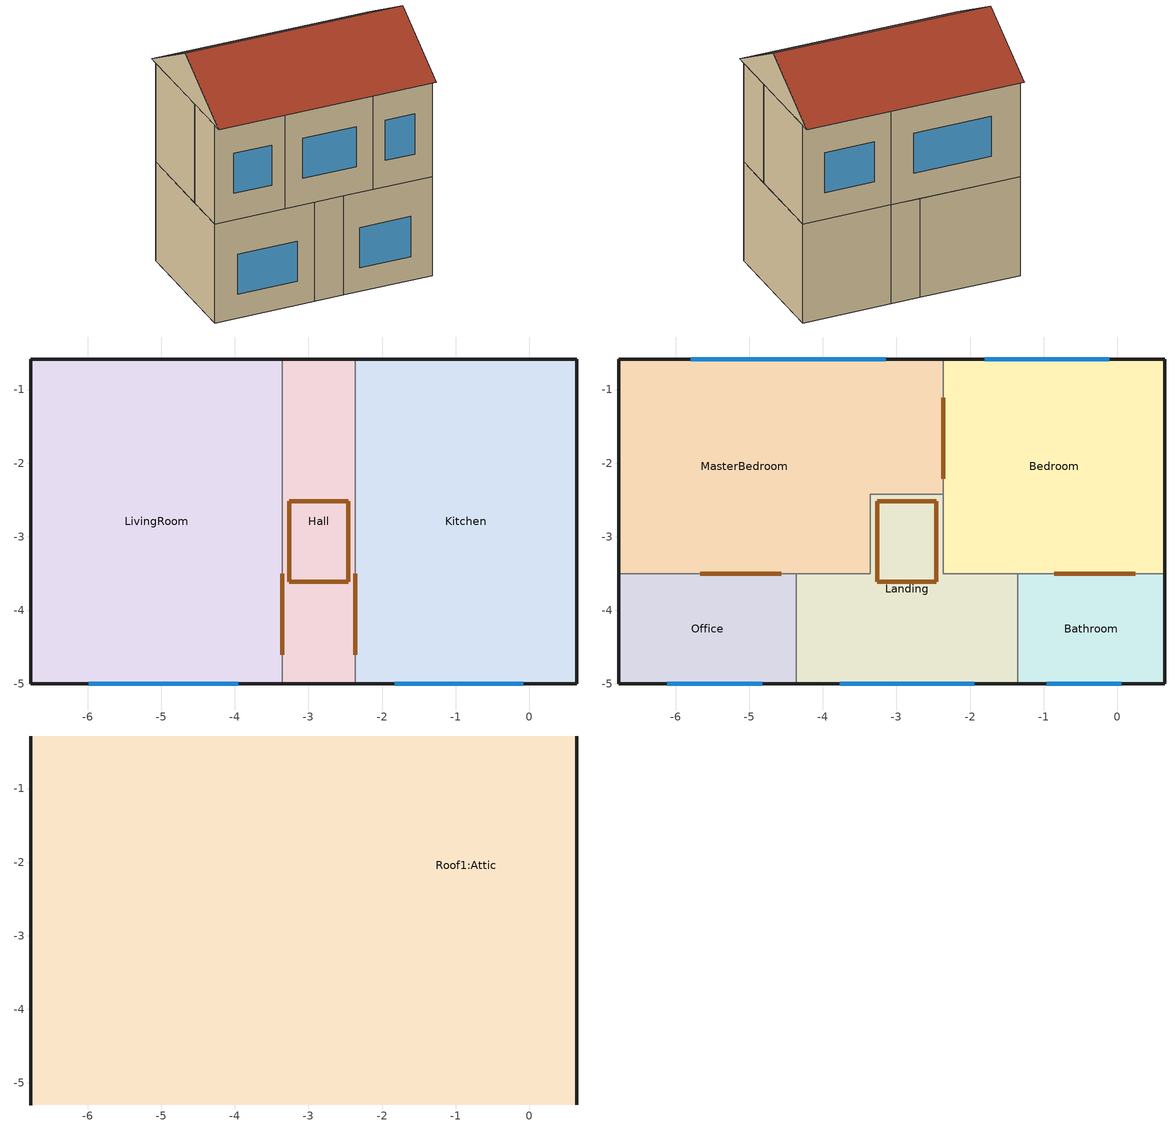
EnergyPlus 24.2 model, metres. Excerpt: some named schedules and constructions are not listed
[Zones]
Kitchen
 floor ground (Project ground floor): 0.64,-5 -2.36,-5 -2.36,-0.59 0.64,-0.59 z0
 wall outside (Project wall): -2.36,-5 0.64,-5 0.64,-0.59 -2.36,-0.59 z0:3.5
 wall to Hall (Project partition): -2.36,-0.59 -2.36,-5 z0:3.5
 window (1001): -1.83,-5 -0.08,-5 z0.84:2.26
 door inside (Project internal door): -2.36,-3.5 -2.36,-4.6 z0:2
Hall
 floor ground (Project ground floor): -2.36,-5 -3.36,-5 -3.36,-0.59 -2.36,-0.59 z0
 wall outside (Project wall): -3.36,-5 -2.36,-5 / -2.36,-0.59 -3.36,-0.59 z0:3.5
 wall to LivingRoom (Project partition_Rev): -3.36,-0.59 -3.36,-5 z0:3.5
 door inside (IRTSurface): -3.26,-3.61 -2.46,-3.61 -2.46,-2.52 -3.26,-2.52 z3.5
 door inside (Project internal door): -3.36,-3.5 -3.36,-4.6 z0:2
LivingRoom
 floor ground (Project ground floor): -3.36,-5 -6.77,-5 -6.77,-0.59 -3.36,-0.59 z0
 wall outside (Project wall): -3.36,-0.59 -6.77,-0.59 -6.77,-5 -3.36,-5 z0:3.5
 window (1001): -5.99,-5 -3.95,-5 z0.84:2.26
Bedroom
 floor to Kitchen (Project internal floor_Reversed_Rev): 0.64,-3.5 -2.36,-3.5 -2.36,-0.59 0.64,-0.59 z3.5
 wall outside (Project wall): 0.64,-3.5 0.64,-0.59 -2.36,-0.59 z3.5:7
 wall to Bathroom (Project partition): -1.36,-3.5 0.64,-3.5 z3.5:7
 wall to MasterBedroom (Project partition): -2.36,-0.59 -2.36,-2.42 z3.5:7
 wall to Landing (Project partition): -2.36,-2.42 -2.36,-3.5 -1.36,-3.5 z3.5:7
 window (1001): -0.11,-0.59 -1.8,-0.59 z4.44:5.86
 door inside (Project internal door): -0.85,-3.5 0.25,-3.5 / -2.36,-1.11 -2.36,-2.21 z3.6:5.6
Bathroom
 floor to Kitchen (Project internal floor_Reversed_Rev): 0.64,-5 -1.36,-5 -1.36,-3.5 0.64,-3.5 z3.5
 wall outside (Project wall): -1.36,-5 0.64,-5 0.64,-3.5 z3.5:7
 wall to Landing (Project partition): -1.36,-3.5 -1.36,-5 z3.5:7
 window (1001): -0.96,-5 0.05,-5 z4.44:5.86
Landing
 floor to Kitchen (Project internal floor_Reversed_Rev): -1.36,-5 -2.36,-5 -2.36,-3.5 -1.36,-3.5 z3.5
 floor to Hall (Project internal floor_Reversed_Rev): -2.36,-5 -3.36,-5 -3.36,-2.42 -2.36,-2.42 z3.5
 floor to LivingRoom (Project internal floor_Reversed_Rev): -3.36,-5 -4.36,-5 -4.36,-3.5 -3.36,-3.5 z3.5
 wall outside (Project wall): -4.36,-5 -1.36,-5 z3.5:7
 wall to MasterBedroom (Project partition): -2.36,-2.42 -3.36,-2.42 -3.36,-3.5 -4.36,-3.5 z3.5:7
 wall to Office (Project partition_Rev): -4.36,-3.5 -4.36,-5 z3.5:7
 window (1001): -3.77,-5 -1.94,-5 z4.44:5.86
MasterBedroom
 floor to Hall (Project internal floor_Reversed_Rev): -2.36,-2.42 -3.36,-2.42 -3.36,-0.59 -2.36,-0.59 z3.5
 floor to LivingRoom (Project internal floor_Reversed_Rev): -3.36,-3.5 -6.77,-3.5 -6.77,-0.59 -3.36,-0.59 z3.5
 wall outside (Project wall): -2.36,-0.59 -6.77,-0.59 -6.77,-3.5 z3.5:7
 wall to Office (Project partition_Rev): -6.77,-3.5 -4.36,-3.5 z3.5:7
 window (1001): -3.14,-0.59 -5.8,-0.59 z4.44:5.86
 door inside (Project internal door): -5.67,-3.5 -4.57,-3.5 z3.6:5.6
Office
 floor to LivingRoom (Project internal floor_Reversed_Rev): -4.36,-5 -6.77,-5 -6.77,-3.5 -4.36,-3.5 z3.5
 wall outside (Project wall): -6.77,-3.5 -6.77,-5 -4.36,-5 z3.5:7
 window (1001): -6.12,-5 -4.82,-5 z4.44:5.86
Roof1:Attic
 floor outside (Project external floor): 0.64,-0.59 -6.77,-0.59 -6.77,-0.29 0.64,-0.29 z7; 0.64,-5.3 -6.77,-5.3 -6.77,-5 0.64,-5 z7
 floor to Bedroom (Project semi-exposed ceiling_Rev): 0.64,-3.5 -2.36,-3.5 -2.36,-0.59 0.64,-0.59 z7
 floor to Bathroom (Project semi-exposed ceiling_Rev): 0.64,-5 -1.36,-5 -1.36,-3.5 0.64,-3.5 z7
 floor to Landing (Project semi-exposed ceiling_Rev): -2.36,-3.5 -3.36,-3.5 -3.36,-2.42 -2.36,-2.42 z7; -1.36,-5 -4.36,-5 -4.36,-3.5 -1.36,-3.5 z7
 floor to MasterBedroom (Project semi-exposed ceiling_Rev): -3.36,-3.5 -6.77,-3.5 -6.77,-2.42 -3.36,-2.42 z7; -2.36,-2.42 -6.77,-2.42 -6.77,-0.59 -2.36,-0.59 z7
 floor to Office (Project semi-exposed ceiling_Rev): -4.36,-5 -6.77,-5 -6.77,-3.5 -4.36,-3.5 z7
 wall outside (Project wall): -6.77,-0.29,7 -6.77,-5.3,7 -6.77,-2.79,8.45; 0.64,-5.3,7 0.64,-0.29,7 0.64,-2.79,8.45
 roof outside (Project unoccupied pitched roof): -6.77,-5.3,7 0.64,-5.3,7 0.64,-2.79,8.45 -6.77,-2.79,8.45; 0.64,-0.29,7 -6.77,-0.29,7 -6.77,-2.79,8.45 0.64,-2.79,8.45
[Material] Roughness=Rough; Thermal Absorptance=0.9
Name | Thickness {m} | Conductivity {W/m-K} | Density {kg/m3} | Specific Heat {J/kg-K} | Solar Absorptance | Visible Absorptance
Cast Concrete (Dense)_0.1 | 0.1 | 1.4 | 2100 | 840 | 0.6 | 0.6
Painted Oak_0.035 | 0.035 | 0.19 | 700 | 2390 | 0.5 | 0.5
Plywood (Heavyweight)_0.01 | 0.01 | 0.15 | 700 | 1420 | 0.78 | 0.78
MW Glass Wool (rolls)_0.1319 | 0.1319 | 0.04 | 12 | 840 | 0.6 | 0.6
Cast Concrete (Lightweight)_0.1 | 0.1 | 0.38 | 1200 | 1000 | 0.6 | 0.6
Plasterboard_0.013 | 0.013 | 0.25 | 2800 | 896 | 0.5 | 0.5
[Material:NoMass]
11_RVAL_4: Roughness=Rough; Thermal Resistance {m2-K/W}=0.18; Thermal Absorptance=0.9; Solar Absorptance=0.7; Visible Absorptance=0.7
[Construction]
Project internal floor_Reversed: Cast Concrete (Dense)_0.1
Project internal door_Rev: Painted Oak_0.035
Project semi-exposed ceiling: Plywood (Heavyweight)_0.01, MW Glass Wool (rolls)_0.1319, Cast Concrete (Lightweight)_0.1, 11_RVAL_4, Plasterboard_0.013
[Schedule:Compact]
2864: Through: 31 Dec, For: Weekdays SummerDesignDay, Until: 07:00, 0, Until: 08:00, 0.25, Until: 09:00, 0.5, Until: 12:00, 1, Until: 14:00, 0.75, Until: 17:00, 1, Until: 18:00, 0.5, Until: 19:00, 0.25, Until: 24:00, 0, For: Weekends, Until: 24:00, 0, For: Holidays, Until: 24:00, 0, For: WinterDesignDay AllOtherDays, Until: 24:00, 0
20001: Through: 12/31, For: Weekdays Weekends SummerDesignDays, Until: 24:00, 24, For: WinterDesignDays, Until: 24:00, 0, For: AllOtherDays, Until: 24:00, 24
20002: Through: 12/31, For: Weekdays Weekends SummerDesignDays, Until: 24:00, 0, For: WinterDesignDays, Until: 24:00, 0, For: AllOtherDays, Until: 24:00, 0
[AirflowNetwork:SimulationControl]
VENT: AirflowNetwork Control=MultizoneWithoutDistribution; Wind Pressure Coefficient Type=Input; Height Selection for Local Wind Pressure Calculation=OpeningHeight; Building Type=LowRise; Maximum Number of Iterations=1000; Initialization Type=ZeroNodePressures; Relative Airflow Convergence Tolerance=0.0001; Absolute Airflow Convergence Tolerance {kg/s}=0.000001; Convergence Acceleration Limit=-0.5; Azimuth Angle of Long Axis of Building {deg}=0; Ratio of Building Width Along Short Axis to Width Along Long Axis=1; Height Dependence of External Node Temperature=No; Solver=SkylineLU; Allow Unsupported Zone Equipment=No; Do Distribution Duct Sizing Calculation=No
[AirflowNetwork:MultiZone:Zone] Ventilation Control Mode=Temperature; Ventilation Control Zone Temperature Setpoint Schedule=20001
Name | Venting Availability Schedule
Kitchen; Hall; LivingRoom; Bedroom; Bathroom; Landing; MasterBedroom; Office | 2864
Roof1:Attic | 20002
[AirflowNetwork:MultiZone:Surface] Window/Door Opening Factor, or Crack Factor=1
Kitchen_Ceiling_1_0_0: Leakage Component=Kitchen_Ceiling_1_0_0
Kitchen_Ceiling_1_1_0: Leakage Component=Kitchen_Ceiling_1_1_0
Kitchen_Ceiling_1_2_0: Leakage Component=Kitchen_Ceiling_1_2_0
Kitchen_Wall_2_0_0: Leakage Component=Kitchen_Wall_2_0_0
Kitchen_Wall_2_0_0_0_0_0_Win: Leakage Component=Kitchen_Wall_2_0_0_0_0_0_Win; Ventilation Control Mode=Constant; Ventilation Control Zone Temperature Setpoint Schedule=20001; Venting Availability Schedule=KitchenWindowState
Kitchen_Wall_3_0_0: Leakage Component=Kitchen_Wall_3_0_0
Kitchen_Wall_4_0_0: Leakage Component=Kitchen_Wall_4_0_0
Kitchen_Partition_5_0_0: Leakage Component=Kitchen_Partition_5_0_0
Kitchen_Partition_5_0_0_0_0_0_Door: Leakage Component=Kitchen_Partition_5_0_0_0_0_0_Door; Ventilation Control Mode=Temperature; Ventilation Control Zone Temperature Setpoint Schedule=20001; Venting Availability Schedule=2864
Hall_Ceiling_1_0_0: Leakage Component=Hall_Ceiling_1_0_0
Hall_Ceiling_1_0_0_0_0_0_Hole: Leakage Component=Hall_Ceiling_1_0_0_0_0_0_Hole; Ventilation Control Mode=Constant
Hall_Ceiling_1_1_0: Leakage Component=Hall_Ceiling_1_1_0
Hall_Wall_2_0_0: Leakage Component=Hall_Wall_2_0_0
Hall_Wall_4_0_0: Leakage Component=Hall_Wall_4_0_0
Hall_Partition_5_0_0: Leakage Component=Hall_Partition_5_0_0
LivingRoom_Partition_3_0_0_0_0_0_Door_10010: Leakage Component=Hall_Partition_5_0_0_0_0_0_Door; Ventilation Control Mode=Temperature; Ventilation Control Zone Temperature Setpoint Schedule=20001; Venting Availability Schedule=2864
LivingRoom_Ceiling_1_0_0: Leakage Component=LivingRoom_Ceiling_1_0_0
LivingRoom_Ceiling_1_1_0: Leakage Component=LivingRoom_Ceiling_1_1_0
LivingRoom_Ceiling_1_2_0: Leakage Component=LivingRoom_Ceiling_1_2_0
LivingRoom_Wall_2_0_0: Leakage Component=LivingRoom_Wall_2_0_0
LivingRoom_Wall_2_0_0_0_0_0_Win: Leakage Component=LivingRoom_Wall_2_0_0_0_0_0_Win; Ventilation Control Mode=Constant; Ventilation Control Zone Temperature Setpoint Schedule=20001; Venting Availability Schedule=LivingRoomWindowState
LivingRoom_Wall_4_0_0: Leakage Component=LivingRoom_Wall_4_0_0
LivingRoom_Wall_5_0_0: Leakage Component=LivingRoom_Wall_5_0_0
Bedroom_Ceiling_1_0_0: Leakage Component=Bedroom_Ceiling_1_0_0
Bedroom_Partition_2_0_0: Leakage Component=Bedroom_Partition_2_0_0
Bedroom_Partition_2_0_0_0_0_0_Door: Leakage Component=Bedroom_Partition_2_0_0_0_0_0_Door; Ventilation Control Mode=Temperature; Ventilation Control Zone Temperature Setpoint Schedule=20001; Venting Availability Schedule=2864
Bedroom_Wall_3_0_0: Leakage Component=Bedroom_Wall_3_0_0
Bedroom_Wall_4_0_0: Leakage Component=Bedroom_Wall_4_0_0
Bedroom_Wall_4_0_0_0_0_0_Win: Leakage Component=Bedroom_Wall_4_0_0_0_0_0_Win; Ventilation Control Mode=Temperature; Ventilation Control Zone Temperature Setpoint Schedule=20001; Venting Availability Schedule=2864
Bedroom_Partition_5_0_0: Leakage Component=Bedroom_Partition_5_0_0
Bedroom_Partition_5_0_0_0_0_0_Door: Leakage Component=Bedroom_Partition_5_0_0_0_0_0_Door; Ventilation Control Mode=Temperature; Ventilation Control Zone Temperature Setpoint Schedule=20001; Venting Availability Schedule=2864
Bedroom_Partition_6_0_0: Leakage Component=Bedroom_Partition_6_0_0
Bedroom_Partition_7_0_0: Leakage Component=Bedroom_Partition_7_0_0
Bathroom_Ceiling_1_0_0: Leakage Component=Bathroom_Ceiling_1_0_0
Bathroom_Wall_2_0_0: Leakage Component=Bathroom_Wall_2_0_0
Bathroom_Wall_2_0_0_0_0_0_Win: Leakage Component=Bathroom_Wall_2_0_0_0_0_0_Win; Ventilation Control Mode=Constant; Ventilation Control Zone Temperature Setpoint Schedule=20001; Venting Availability Schedule=BathroomWindowState
Bathroom_Wall_3_0_0: Leakage Component=Bathroom_Wall_3_0_0
Bathroom_Partition_5_0_0: Leakage Component=Bathroom_Partition_5_0_0
Landing_Ceiling_1_0_0: Leakage Component=Landing_Ceiling_1_0_0
Landing_Ceiling_1_0_1: Leakage Component=Landing_Ceiling_1_0_1
Landing_Wall_2_0_0: Leakage Component=Landing_Wall_2_0_0
Landing_Wall_2_0_0_0_0_0_Win: Leakage Component=Landing_Wall_2_0_0_0_0_0_Win; Ventilation Control Mode=Temperature; Ventilation Control Zone Temperature Setpoint Schedule=20001; Venting Availability Schedule=2864
Landing_Partition_6_0_0: Leakage Component=Landing_Partition_6_0_0
Landing_Partition_7_0_0: Leakage Component=Landing_Partition_7_0_0
Landing_Partition_8_0_0: Leakage Component=Landing_Partition_8_0_0
Landing_Partition_9_0_0: Leakage Component=Landing_Partition_9_0_0
MasterBedroom_Ceiling_1_0_0: Leakage Component=MasterBedroom_Ceiling_1_0_0
MasterBedroom_Ceiling_1_0_1: Leakage Component=MasterBedroom_Ceiling_1_0_1
MasterBedroom_Partition_2_0_0: Leakage Component=MasterBedroom_Partition_2_0_0
Office_Partition_4_0_0_0_0_0_Door_10032: Leakage Component=MasterBedroom_Partition_2_0_0_0_0_0_Door; Ventilation Control Mode=Temperature; Ventilation Control Zone Temperature Setpoint Schedule=20001; Venting Availability Schedule=2864
MasterBedroom_Wall_7_0_0: Leakage Component=MasterBedroom_Wall_7_0_0
MasterBedroom_Wall_7_0_0_0_0_0_Win: Leakage Component=MasterBedroom_Wall_7_0_0_0_0_0_Win; Ventilation Control Mode=Constant; Ventilation Control Zone Temperature Setpoint Schedule=20001; Venting Availability Schedule=MasterBedroomWindowState
MasterBedroom_Wall_8_0_0: Leakage Component=MasterBedroom_Wall_8_0_0
Office_Ceiling_1_0_0: Leakage Component=Office_Ceiling_1_0_0
Office_Wall_2_0_0: Leakage Component=Office_Wall_2_0_0
Office_Wall_2_0_0_0_0_0_Win: Leakage Component=Office_Wall_2_0_0_0_0_0_Win; Ventilation Control Mode=Constant; Ventilation Control Zone Temperature Setpoint Schedule=20001; Venting Availability Schedule=OfficeWindowState
Office_Wall_5_0_0: Leakage Component=Office_Wall_5_0_0
Roof1:Attic_Wall_0_0_0: Leakage Component=Roof1:Attic_Wall_0_0_0
Roof1:Attic_Roof_1_0_0: Leakage Component=Roof1:Attic_Roof_1_0_0
Roof1:Attic_ExtFloor_2_0_0: Leakage Component=Roof1:Attic_ExtFloor_2_0_0
Roof1:Attic_ExtFloor_2_0_1: Leakage Component=Roof1:Attic_ExtFloor_2_0_1
Roof1:Attic_Roof_3_0_0: Leakage Component=Roof1:Attic_Roof_3_0_0
Roof1:Attic_Wall_4_0_0: Leakage Component=Roof1:Attic_Wall_4_0_0
[AirflowNetwork:MultiZone:ReferenceCrackConditions]
Reference Crack Conditions: Reference Temperature {C}=20; Reference Barometric Pressure {Pa}=101320; Reference Humidity Ratio {kgWater/kgDryAir}=0.005
[AirflowNetwork:MultiZone:Surface:Crack] Reference Crack Conditions=Reference Crack Conditions
Name | Air Mass Flow Coefficient at Reference Conditions {kg/s} | Air Mass Flow Exponent
DefaultCrack | 1e-11 | 0.66
Kitchen_Ceiling_1_0_0; Bedroom_Ceiling_1_0_0 | 0.0078792 | 0.7
Kitchen_Ceiling_1_1_0; Bathroom_Ceiling_1_0_0 | 0.0026968 | 0.7
Kitchen_Ceiling_1_2_0 | 0.0013575 | 0.7
Kitchen_Wall_2_0_0 | 0.0008031 | 0.7
Kitchen_Wall_3_0_0; LivingRoom_Wall_5_0_0 | 0.0015449 | 0.7
Kitchen_Wall_4_0_0 | 0.0010514 | 0.7
Kitchen_Partition_5_0_0; Hall_Partition_5_0_0 | 0.0397842 | 0.75
Hall_Ceiling_1_0_0 | 0.0015316 | 0.7
Hall_Ceiling_1_1_0 | 0.0016466 | 0.7
Hall_Wall_2_0_0; Hall_Wall_4_0_0 | 0.0003492 | 0.7
LivingRoom_Ceiling_1_0_0 | 0.0013517 | 0.7
LivingRoom_Ceiling_1_1_0 | 0.0089502 | 0.7
LivingRoom_Ceiling_1_2_0; Office_Ceiling_1_0_0 | 0.0032538 | 0.7
LivingRoom_Wall_2_0_0 | 0.0009055 | 0.7
LivingRoom_Wall_4_0_0 | 0.0011943 | 0.7
Bedroom_Partition_2_0_0 | 0.0143804 | 0.75
Bedroom_Wall_3_0_0; MasterBedroom_Wall_8_0_0 | 0.00102 | 0.7
Bedroom_Wall_4_0_0 | 0.0008106 | 0.7
Bedroom_Partition_5_0_0 | 0.0126536 | 0.75
Bedroom_Partition_6_0_0; Landing_Partition_7_0_0 | 0.0113471 | 0.75
Bedroom_Partition_7_0_0 | 0.0105612 | 0.75
Bathroom_Wall_2_0_0 | 0.0005556 | 0.7
Bathroom_Wall_3_0_0; Office_Wall_5_0_0 | 0.0005249 | 0.7
Bathroom_Partition_5_0_0; Landing_Partition_9_0_0 | 0.0157462 | 0.75
Landing_Ceiling_1_0_0 | 0.0009704 | 0.7
Landing_Ceiling_1_0_1 | 0.0040559 | 0.7
Landing_Wall_2_0_0 | 0.0007923 | 0.7
Landing_Partition_6_0_0 | 0.0104764 | 0.75
Landing_Partition_8_0_0 | 0.0105157 | 0.75
MasterBedroom_Ceiling_1_0_0 | 0.0033188 | 0.7
MasterBedroom_Ceiling_1_0_1 | 0.0072779 | 0.7
MasterBedroom_Partition_2_0_0 | 0.0187134 | 0.75
MasterBedroom_Wall_7_0_0 | 0.0011669 | 0.7
Office_Wall_2_0_0 | 0.0006602 | 0.7
Roof1:Attic_Wall_0_0_0; Roof1:Attic_Wall_4_0_0 | 0.0014515 | 0.7
Roof1:Attic_Roof_1_0_0; Roof1:Attic_Roof_3_0_0 | 0.0042925 | 0.7
Roof1:Attic_ExtFloor_2_0_0; Roof1:Attic_ExtFloor_2_0_1 | 0.0044484 | 1
[AirflowNetwork:MultiZone:Component:DetailedOpening] Type of Rectangular Large Vertical Opening (LVO)=NonPivoted; Extra Crack Length or Height of Pivoting Axis {m}=0; Number of Sets of Opening Factor Data=2; Opening Factor 1=0; Discharge Coefficient for Opening Factor 1=0.65; Width Factor for Opening Factor 1=0; Height Factor for Opening Factor 1=1; Start Height Factor for Opening Factor 1=0; Opening Factor 2=1; Discharge Coefficient for Opening Factor 2=0.65; Height Factor for Opening Factor 2=1; Start Height Factor for Opening Factor 2=0; Opening Factor 3=0; Discharge Coefficient for Opening Factor 3=0; Width Factor for Opening Factor 3=0; Height Factor for Opening Factor 3=0; Start Height Factor for Opening Factor 3=0; Opening Factor 4=0; Discharge Coefficient for Opening Factor 4=0; Width Factor for Opening Factor 4=0; Height Factor for Opening Factor 4=0; Start Height Factor for Opening Factor 4=0
Name | Air Mass Flow Coefficient When Opening is Closed {kg/s-m} | Air Mass Flow Exponent When Opening is Closed | Width Factor for Opening Factor 2
Kitchen_Wall_2_0_0_0_0_0_Win; LivingRoom_Wall_2_0_0_0_0_0_Win; Bedroom_Wall_4_0_0_0_0_0_Win; Bathroom_Wall_2_0_0_0_0_0_Win; Landing_Wall_2_0_0_0_0_0_Win; MasterBedroom_Wall_7_0_0_0_0_0_Win; Office_Wall_2_0_0_0_0_0_Win | 0.00014 | 0.65 | 0.3
Kitchen_Partition_5_0_0_0_0_0_Door; Hall_Partition_5_0_0_0_0_0_Door; Bedroom_Partition_2_0_0_0_0_0_Door; Bedroom_Partition_5_0_0_0_0_0_Door; MasterBedroom_Partition_2_0_0_0_0_0_Door | 0.02 | 0.6 | 0.025
[AirflowNetwork:MultiZone:Component:HorizontalOpening]
Hall_Ceiling_1_0_0_0_0_0_Hole: Air Mass Flow Coefficient When Opening is Closed {kg/s-m}=1e-08; Air Mass Flow Exponent When Opening is Closed=0.5; Sloping Plane Angle {deg}=90; Discharge Coefficient=0.65
[AirflowNetwork:MultiZone:ExternalNode]
Name | External Node Height {m} | Wind Pressure Coefficient Curve
Kitchen_Wall_2_0_0 | 2.33 | Kitchen_Wall_2_0_0
Kitchen_Wall_2_0_0_0_0_0_Win | 2.07 | Kitchen_Wall_2_0_0_0_0_0_Win
Kitchen_Wall_3_0_0 | 2.33 | Kitchen_Wall_3_0_0
Kitchen_Wall_4_0_0 | 2.33 | Kitchen_Wall_4_0_0
Hall_Wall_2_0_0 | 2.33 | Hall_Wall_2_0_0
Hall_Wall_4_0_0 | 2.33 | Hall_Wall_4_0_0
LivingRoom_Wall_2_0_0 | 2.33 | LivingRoom_Wall_2_0_0
LivingRoom_Wall_2_0_0_0_0_0_Win | 2.07 | LivingRoom_Wall_2_0_0_0_0_0_Win
LivingRoom_Wall_4_0_0 | 2.33 | LivingRoom_Wall_4_0_0
LivingRoom_Wall_5_0_0 | 2.33 | LivingRoom_Wall_5_0_0
Bedroom_Wall_3_0_0 | 7 | Bedroom_Wall_3_0_0
Bedroom_Wall_4_0_0 | 7 | Bedroom_Wall_4_0_0
Bedroom_Wall_4_0_0_0_0_0_Win | 6.87 | Bedroom_Wall_4_0_0_0_0_0_Win
Bathroom_Wall_2_0_0 | 7 | Bathroom_Wall_2_0_0
Bathroom_Wall_2_0_0_0_0_0_Win | 6.87 | Bathroom_Wall_2_0_0_0_0_0_Win
Bathroom_Wall_3_0_0 | 7 | Bathroom_Wall_3_0_0
Landing_Wall_2_0_0 | 7 | Landing_Wall_2_0_0
Landing_Wall_2_0_0_0_0_0_Win | 6.87 | Landing_Wall_2_0_0_0_0_0_Win
MasterBedroom_Wall_7_0_0 | 7 | MasterBedroom_Wall_7_0_0
MasterBedroom_Wall_7_0_0_0_0_0_Win | 6.87 | MasterBedroom_Wall_7_0_0_0_0_0_Win
MasterBedroom_Wall_8_0_0 | 7 | MasterBedroom_Wall_8_0_0
Office_Wall_2_0_0 | 7 | Office_Wall_2_0_0
Office_Wall_2_0_0_0_0_0_Win | 6.87 | Office_Wall_2_0_0_0_0_0_Win
Office_Wall_5_0_0 | 7 | Office_Wall_5_0_0
Roof1:Attic_Wall_0_0_0 | 11.22 | Roof1:Attic_Wall_0_0_0
Roof1:Attic_Roof_1_0_0 | 10.3 | Roof1:Attic_Roof_1_0_0
Roof1:Attic_ExtFloor_2_0_0 | 9.33 | Roof1:Attic_ExtFloor_2_0_0
Roof1:Attic_ExtFloor_2_0_1 | 9.33 | Roof1:Attic_ExtFloor_2_0_1
Roof1:Attic_Roof_3_0_0 | 10.3 | Roof1:Attic_Roof_3_0_0
Roof1:Attic_Wall_4_0_0 | 11.22 | Roof1:Attic_Wall_4_0_0
[AirflowNetwork:MultiZone:WindPressureCoefficientArray]
Cp Data: Wind Direction 1 {deg}=0; Wind Direction 2 {deg}=45; Wind Direction 3 {deg}=90; Wind Direction 4 {deg}=135; Wind Direction 5 {deg}=180; Wind Direction 6 {deg}=225; Wind Direction 7 {deg}=270; Wind Direction 8 {deg}=315
[AirflowNetwork:MultiZone:WindPressureCoefficientValues] AirflowNetwork:MultiZone:WindPressureCoefficientArray=Cp Data
Name | Wind Pressure Coefficient Value 1 | Wind Pressure Coefficient Value 2 | Wind Pressure Coefficient Value 3 | Wind Pressure Coefficient Value 4 | Wind Pressure Coefficient Value 5 | Wind Pressure Coefficient Value 6 | Wind Pressure Coefficient Value 7 | Wind Pressure Coefficient Value 8
Kitchen_Wall_2_0_0; Kitchen_Wall_2_0_0_0_0_0_Win; Hall_Wall_2_0_0; LivingRoom_Wall_2_0_0; LivingRoom_Wall_2_0_0_0_0_0_Win; Bathroom_Wall_2_0_0; Bathroom_Wall_2_0_0_0_0_0_Win; Landing_Wall_2_0_0; Landing_Wall_2_0_0_0_0_0_Win; Office_Wall_2_0_0; Office_Wall_2_0_0_0_0_0_Win | -.2 | -.35 | -.3 | 0.1 | 0.4 | 0.1 | -.3 | -.35
Kitchen_Wall_3_0_0; Bedroom_Wall_3_0_0; Bathroom_Wall_3_0_0; Roof1:Attic_Wall_4_0_0 | -.3 | 0.1 | 0.4 | 0.1 | -.3 | -.35 | -.2 | -.35
Kitchen_Wall_4_0_0; Hall_Wall_4_0_0; LivingRoom_Wall_4_0_0; Bedroom_Wall_4_0_0; Bedroom_Wall_4_0_0_0_0_0_Win; MasterBedroom_Wall_7_0_0; MasterBedroom_Wall_7_0_0_0_0_0_Win | 0.4 | 0.1 | -.3 | -.35 | -.2 | -.35 | -.3 | 0.1
LivingRoom_Wall_5_0_0; MasterBedroom_Wall_8_0_0; Office_Wall_5_0_0; Roof1:Attic_Wall_0_0_0 | -.3 | -.35 | -.2 | -.35 | -.3 | 0.1 | 0.4 | 0.1
Roof1:Attic_Roof_1_0_0; Roof1:Attic_Roof_3_0_0 | -.35 | -.45 | -.55 | -.45 | -.35 | -.45 | -.55 | -.45
Roof1:Attic_ExtFloor_2_0_0; Roof1:Attic_ExtFloor_2_0_1 | -.6 | -.5 | -.4 | -.5 | -.6 | -.5 | -.4 | -.5
